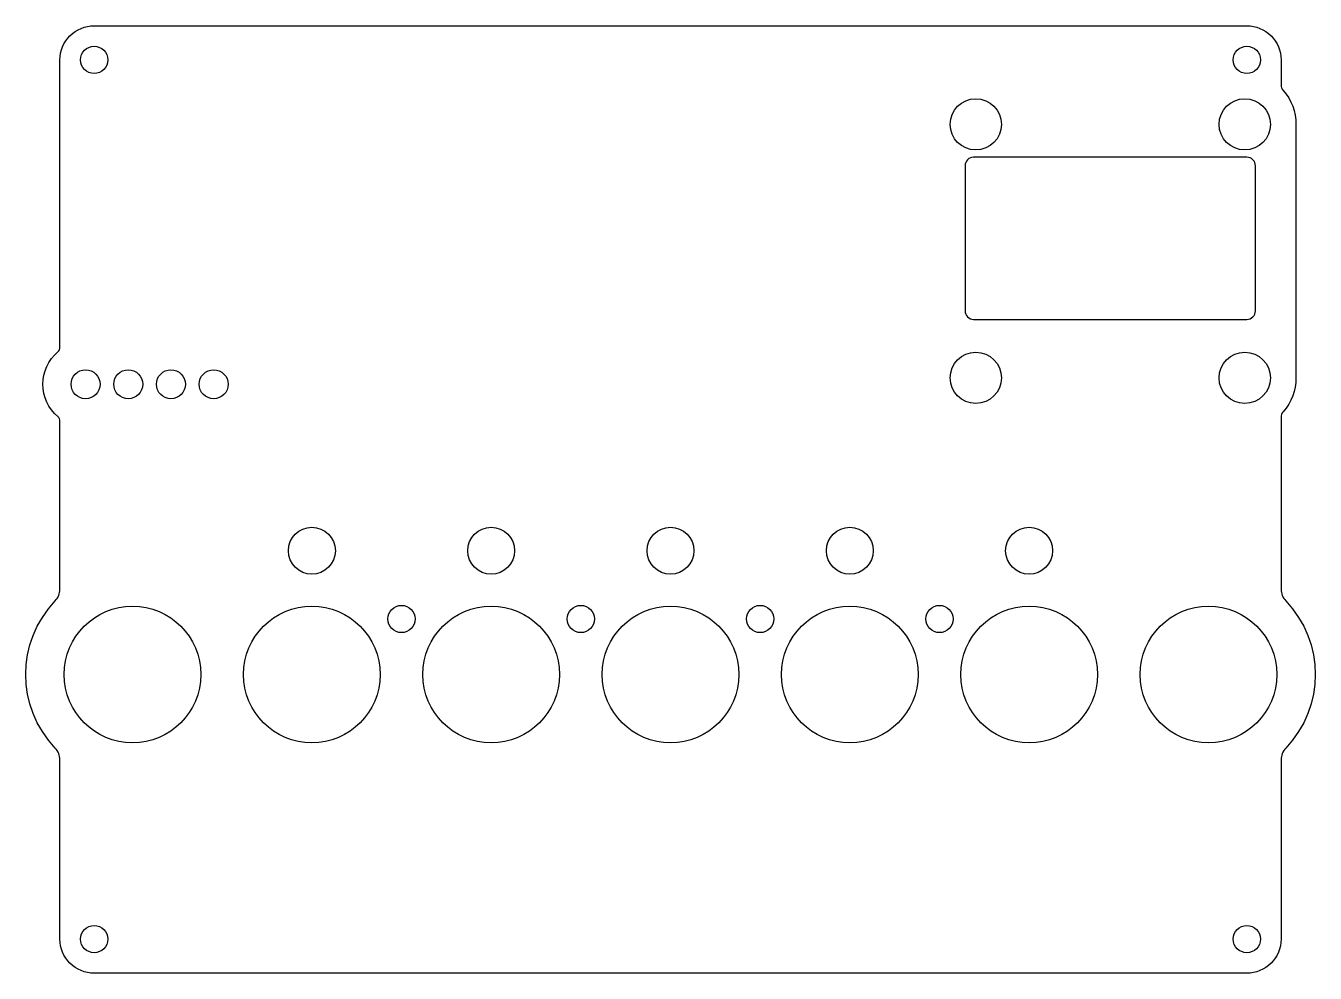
# Model space of a CAD drawing. Header units: millimetres. Extents: x -76 to 76, y -56 to 56.
import ezdxf

# ---------------------------------------------------------------- set-up
doc = ezdxf.new("R2010")
doc.units = ezdxf.units.MM

msp = doc.modelspace()

# ---------------------------------------------------------------- linework, layer by layer
for points in [[(71.5, -51.5, -0.414214), (67.5, -55.5), (-67.5, -55.5, -0.414214), (-71.5, -51.5), (-71.5, -30.5, 0.192582), (-72.05, -29.12, -0.4), (-72.05, -11.88, 0.192582), (-71.5, -10.5), (-71.5, 9.14, 0.218466), (-71.76, 9.71, -0.458831), (-71.76, 17.29, 0.218466), (-71.5, 17.86), (-71.5, 51.5, -0.414214), (-67.5, 55.5), (67.5, 55.5, -0.414214), (71.5, 51.5), (71.5, 48.58, 0.182676), (71.75, 47.92, -0.182676), (73.25, 43.95), (73.25, 14.25, -0.182676), (71.75, 10.28, 0.182676), (71.5, 9.62), (71.5, -10.5, 0.192582), (72.05, -11.88, -0.4), (72.05, -29.12, 0.192582), (71.5, -30.5)], [(34.5, 39.1), (34.5, 22.1, 0.414214), (35.5, 21.1), (67.5, 21.1, 0.414214), (68.5, 22.1), (68.5, 39.1, 0.414214), (67.5, 40.1), (35.5, 40.1, 0.414214)]]:
    msp.add_lwpolyline(points, format="xyb", close=True)
for centre, radius in [((-67.5, 51.5), 1.6), ((67.5, 51.5), 1.6), ((35.75, 43.95), 3), ((67.25, 43.95), 3), ((35.75, 14.25), 3), ((67.25, 14.25), 3), ((-68.5, 13.5), 1.7), ((-63.5, 13.5), 1.7), ((-58.5, 13.5), 1.7), ((-53.5, 13.5), 1.7), ((-42, -6), 2.75), ((-21, -6), 2.75), ((0, -6), 2.75), ((21, -6), 2.75), ((42, -6), 2.75), ((-63, -20.5), 8), ((-42, -20.5), 8), ((-31.5, -14), 1.6), ((-21, -20.5), 8), ((-10.5, -14), 1.6), ((0, -20.5), 8), ((10.5, -14), 1.6), ((21, -20.5), 8), ((31.5, -14), 1.6), ((42, -20.5), 8), ((63, -20.5), 8), ((-67.5, -51.5), 1.6), ((67.5, -51.5), 1.6)]:
    msp.add_circle(centre, radius)

doc.saveas('drawing.dxf')
